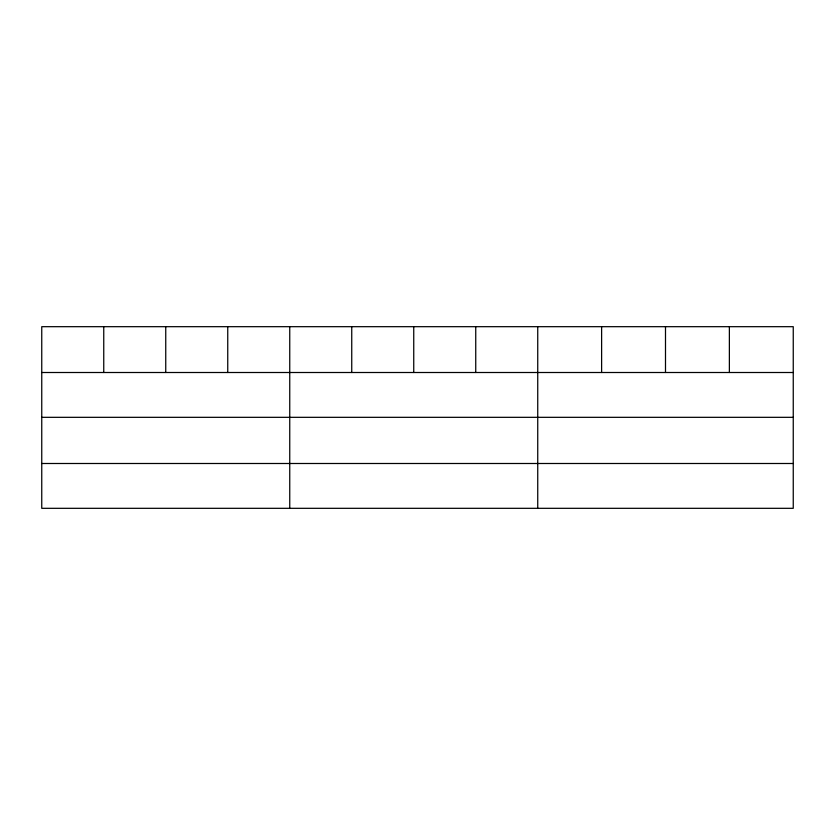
<?xml version="1.0" encoding="UTF-8"?>
<svg xmlns="http://www.w3.org/2000/svg" width="835" height="835" viewBox="0 0 835 835"><rect width="100%" height="100%" fill="white"/><g stroke="black" fill="none" stroke-linecap="round" stroke-linejoin="round"><path stroke-width="1.25" d="M793.25 417.323L793.25 326.683L41.75 326.683L41.75 508.317L793.25 508.317L793.25 417.323L41.75 417.323M41.75 372.504L793.25 372.504M41.75 463.498L793.25 463.498M729.372 326.683L729.372 372.504M665.495 326.683L665.495 372.504M601.617 326.683L601.617 372.504M537.74 326.683L537.74 508.317M475.741 326.683L475.741 372.504M413.742 326.683L413.742 372.504M351.744 326.683L351.744 372.504M289.745 326.683L289.745 508.317M227.746 326.683L227.746 372.504M165.748 326.683L165.748 372.504M103.749 326.683L103.749 372.504"/></g></svg>
